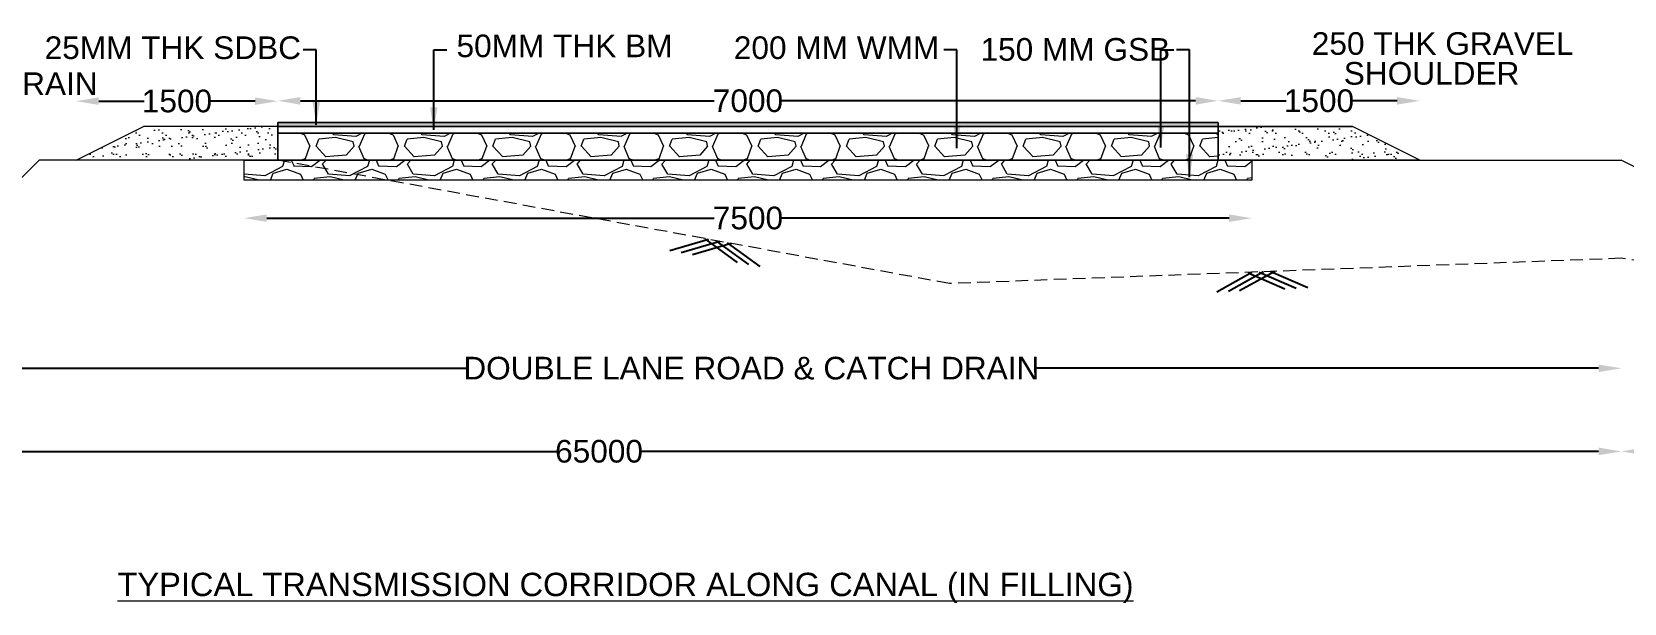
# Model space of a CAD drawing. Header units: inches. Extents: x 46944 to 1771531, y 9954 to 15548976.
# Drawn here: x 222108 to 224360, y 1545730 to 1546538 of the extents above; entities that cross this region are included whole.
import ezdxf

# ---------------------------------------------------------------- set-up
doc = ezdxf.new("R2010")
doc.units = ezdxf.units.IN
doc.header["$MEASUREMENT"] = 0
doc.header["$PDMODE"] = 1
doc.linetypes.add('DASHED', pattern=[0.75, 0.5, -0.25])
doc.layers.get('0').update_dxf_attribs({"color": 71})
doc.layers.add('Details', color=7, linetype='Continuous')
doc.layers.add('name power lines', color=1, linetype='Continuous')
doc.styles.add('ARIAL NARROW', font='arial.ttf', dxfattribs={"height": 300})
doc.styles.add('ROMANS', font='romans')
doc.styles.get("Standard").update_dxf_attribs({"font": 'arial.ttf'})
doc.dimstyles.new('STANDARD$0', dxfattribs={"dimscale": 88.888889, "dimtxt": 0.02, "dimasz": 0.02, "dimexe": 0.05, "dimexo": 0.1, "dimgap": 0.002, "dimtad": 2, "dimdec": 0, "dimzin": 1, "dimdsep": 46, "dimtxsty": 'ARIAL NARROW', "dimblk": 'OBLIQUE', "dimcen": 0.09, "dimadec": 0, "dimazin": 0, "dimtfac": 1, "dimtdec": 4, "dimtofl": 0, "dimtmove": 0, "dimatfit": 3, "dimfxl": 1, "dimtolj": 1, "dimtzin": 1, "dimarcsym": 0})
doc.dimstyles.new('STANDARD$7', dxfattribs={"dimscale": 2, "dimtxt": 2.5, "dimasz": 2, "dimexe": 1.25, "dimexo": 0.625, "dimtad": 1, "dimdec": 0, "dimdsep": 46, "dimlunit": 6, "dimtxsty": 'ROMANS', "dimcen": 2.5, "dimadec": 0, "dimazin": 0, "dimtfac": 1, "dimtdec": 0, "dimtmove": 1, "dimatfit": 3, "dimfxl": 1.25, "dimtolj": 1, "dimtzin": 0, "dimarcsym": 0})
pattern_1 = [(37.5, (-69469.769, -9072.087), (-0.7559203, 23.12188523), [0, -18.24, 0, -20.4, 0, -19.5]), (7.5, (-69469.77, -9072.087), (21.23732046, 33.8657528), [0, -9.84, 0, -16.44, 0, -6.3]), (327.5, (-69484.529, -9072.087), (37.36970234, 0.06790864), [0, -6, 0, -21.6, 0, -28.2]), (317.5, (-69484.53, -9072.087), (36.07351925, 10.5321068), [0, -3, 0, -14.16, 0, -16.2])]

# ---------------------------------------------------------------- blocks, each defined once
blk = doc.blocks.new('1')
at = {"color": 7}
for p, q in [((-294, -841), (-581, -925)), ((-209, -856), (-496, -940)), ((-126, -870), (-413, -955)), ((-321, -836), (-80, -1013)), ((-239, -850), (3, -1027)), ((-154, -865), (88, -1042)), ((3751, -1086), (3489, -1232)), ((3837, -1082), (3576, -1227)), ((3921, -1078), (3659, -1223)), ((3723, -1088), (3997, -1207)), ((3806, -1084), (4081, -1203)), ((3892, -1079), (4167, -1199))]:
    blk.add_line(p, q, dxfattribs=at)
at = {"layer": 'name power lines', "color": 0, "linetype": 'Continuous', "lineweight": 9, "ltscale": 190}
for p, q in [((-3500, 0), (-4500, 0)), ((4500, 0), (-4500, 0)), ((3500, 30), (-3500, 30)), ((-3500, 30), (-3500, 0)), ((3500, 30), (-3500, 30)), ((-3500, 30), (-3500, 0)), ((3500, 0), (-3500, 0)), ((-3500, 0), (-3500, -250)), ((3500, 0), (-3500, 0)), ((-3500, 0), (-3500, -250)), ((-3500, 0), (3500, 0)), ((3500, 30), (3500, 0)), ((3500, 0), (3500, 30)), ((3500, 0), (4500, 0)), ((3500, 0), (3500, -250)), ((3500, -250), (3500, 0)), ((5000, -250), (4500, 0)), ((-3500, -50), (3500, -50)), ((-5276, -250), (-5576, -550)), ((-5000, -250), (-5276, -250)), ((5000, -250), (-5000, -250)), ((-3750, -250), (3750, -250)), ((-3750, -400), (-3750, -250)), ((-3500, -250), (3500, -250)), ((3750, -250), (3750, -400)), ((5000, -250), (6500, -250)), ((9073, -1537), (6500, -250)), ((3750, -400), (-3750, -400))]:
    blk.add_line(p, q, dxfattribs=at)
at = {"layer": 'name power lines', "color": 7, "linetype": 'Continuous', "lineweight": 9, "ltscale": 190}
for p, q in [((-5000, -250), (-4500, 0)), ((-3500, -250), (5000, -250))]:
    blk.add_line(p, q, dxfattribs=at)
at = {"layer": 'name power lines', "color": 17, "linetype": 'DASHED', "lineweight": 9, "ltscale": 190}
for p, q in [((-3500, -250), (-5276, -250)), ((1500, -1169), (-3500, -250)), ((6500, -981), (1500, -1169)), ((8508, -1254), (6500, -981))]:
    blk.add_line(p, q, dxfattribs=at)
blk = doc.blocks.new('*D65')
at = {"layer": 'DEFPOINTS', "color": 0, "linetype": 'Continuous', "lineweight": 60, "ltscale": 50, "transparency": 16777216}
for p in [(222455.8, 1546440), (222455.8, 1546394.3), (223785.8, 1546394.3)]:
    blk.add_point(p, dxfattribs=at)
at = {"layer": 'Details', "linetype": 'Continuous', "lineweight": -2, "ltscale": 50, "transparency": 16777216}
for p, q in [((222487.8, 1546440), (223073.1, 1546440)), ((223753.8, 1546440), (223168.5, 1546440))]:
    blk.add_line(p, q, dxfattribs=at)
at = {"layer": 'Details', "linetype": 'Continuous', "lineweight": 60, "ltscale": 50, "transparency": 16777216}
for points in [[(222487.8, 1546445.4), (222487.8, 1546434.7), (222455.8, 1546440)], [(223753.8, 1546445.4), (223753.8, 1546434.7), (223785.8, 1546440)]]:
    blk.add_solid(points, dxfattribs=at)
at = {"layer": 'Details', "color": 0, "linetype": 'Continuous', "lineweight": 5, "ltscale": 50, "transparency": 16777216, "insert": (223120.8, 1546440), "char_height": 32, "attachment_point": 5}
blk.add_mtext('\\A1;7000', dxfattribs=at)
blk = doc.blocks.new('*D66')
at = {"layer": 'DEFPOINTS', "color": 0, "linetype": 'Continuous', "lineweight": 60, "ltscale": 50, "transparency": 16777216}
for p in [(222170.8, 1546439.6), (222455.8, 1546394.3), (222170.8, 1546356.3)]:
    blk.add_point(p, dxfattribs=at)
at = {"layer": 'Details', "linetype": 'Continuous', "lineweight": -2, "ltscale": 50, "transparency": 16777216}
for p, q in [((222202.8, 1546439.6), (222267, 1546439.6)), ((222423.8, 1546439.6), (222359.6, 1546439.6))]:
    blk.add_line(p, q, dxfattribs=at)
at = {"layer": 'Details', "linetype": 'Continuous', "lineweight": 60, "ltscale": 50, "transparency": 16777216}
for points in [[(222202.8, 1546444.9), (222202.8, 1546434.3), (222170.8, 1546439.6)], [(222423.8, 1546444.9), (222423.8, 1546434.3), (222455.8, 1546439.6)]]:
    blk.add_solid(points, dxfattribs=at)
at = {"layer": 'Details', "color": 0, "linetype": 'Continuous', "lineweight": 5, "ltscale": 50, "transparency": 16777216, "insert": (222313.3, 1546439.6), "char_height": 32, "attachment_point": 5}
blk.add_mtext('\\A1;1500', dxfattribs=at)
blk = doc.blocks.new('*D67')
at = {"layer": 'DEFPOINTS', "color": 0, "linetype": 'Continuous', "lineweight": 60, "ltscale": 50, "transparency": 16777216}
for p in [(224070.8, 1546440), (223785.8, 1546403.8), (224070.8, 1546356.3)]:
    blk.add_point(p, dxfattribs=at)
at = {"layer": 'Details', "linetype": 'Continuous', "lineweight": -2, "ltscale": 50, "transparency": 16777216}
for p, q in [((223817.8, 1546440), (223882, 1546440)), ((224038.8, 1546440), (223974.6, 1546440))]:
    blk.add_line(p, q, dxfattribs=at)
at = {"layer": 'Details', "linetype": 'Continuous', "lineweight": 60, "ltscale": 50, "transparency": 16777216}
for points in [[(223817.8, 1546445.4), (223817.8, 1546434.7), (223785.8, 1546440)], [(224038.8, 1546445.4), (224038.8, 1546434.7), (224070.8, 1546440)]]:
    blk.add_solid(points, dxfattribs=at)
at = {"layer": 'Details', "color": 0, "linetype": 'Continuous', "lineweight": 5, "ltscale": 50, "transparency": 16777216, "insert": (223928.3, 1546440), "char_height": 32, "attachment_point": 5}
blk.add_mtext('\\A1;1500', dxfattribs=at)
blk = doc.blocks.new('*D68')
at = {"layer": 'DEFPOINTS', "color": 0, "linetype": 'Continuous', "lineweight": 60, "ltscale": 50, "transparency": 16777216}
for p in [(222408.3, 1546327.8), (223833.3, 1546327.8), (222408.3, 1546274.2)]:
    blk.add_point(p, dxfattribs=at)
at = {"layer": 'Details', "linetype": 'Continuous', "lineweight": -2, "ltscale": 50, "transparency": 16777216}
for p, q in [((222440.3, 1546274.2), (223073.1, 1546274.2)), ((223801.3, 1546274.2), (223168.5, 1546274.2))]:
    blk.add_line(p, q, dxfattribs=at)
at = {"layer": 'Details', "linetype": 'Continuous', "lineweight": 60, "ltscale": 50, "transparency": 16777216}
for points in [[(222440.3, 1546279.5), (222440.3, 1546268.9), (222408.3, 1546274.2)], [(223801.3, 1546279.5), (223801.3, 1546268.9), (223833.3, 1546274.2)]]:
    blk.add_solid(points, dxfattribs=at)
at = {"layer": 'Details', "color": 0, "linetype": 'Continuous', "lineweight": 5, "ltscale": 50, "transparency": 16777216, "insert": (223120.8, 1546274.2), "char_height": 32, "attachment_point": 5}
blk.add_mtext('\\A1;7500', dxfattribs=at)
blk = doc.blocks.new('*D69')
at = {"layer": 'DEFPOINTS', "color": 0, "linetype": 'Continuous', "lineweight": 60, "ltscale": 50, "transparency": 16777216}
for p in [(224355.8, 1546356.3), (226350.3, 1546111.9), (226350.3, 1545944.5)]:
    blk.add_point(p, dxfattribs=at)
at = {"layer": 'Details', "linetype": 'Continuous', "lineweight": -2, "ltscale": 50, "transparency": 16777216}
for p, q in [((224387.8, 1545944.5), (224870.5, 1545944.5)), ((226318.3, 1545944.5), (225835.7, 1545944.5))]:
    blk.add_line(p, q, dxfattribs=at)
at = {"layer": 'Details', "linetype": 'Continuous', "lineweight": 60, "ltscale": 50, "transparency": 16777216}
for points in [[(224387.8, 1545949.9), (224387.8, 1545939.2), (224355.8, 1545944.5)], [(226318.3, 1545949.9), (226318.3, 1545939.2), (226350.3, 1545944.5)]]:
    blk.add_solid(points, dxfattribs=at)
at = {"layer": 'Details', "color": 0, "linetype": 'Continuous', "lineweight": 5, "ltscale": 50, "transparency": 16777216, "insert": (225353.1, 1545944.5), "char_height": 32, "attachment_point": 5}
blk.add_mtext('\\A1; TRANSMISSION CORRIDOR & CATCH DRAIN', dxfattribs=at)
blk = doc.blocks.new('*D70')
at = {"layer": 'DEFPOINTS', "color": 0, "linetype": 'Continuous', "lineweight": 60, "ltscale": 50, "transparency": 16777216}
for p in [(221895.3, 1546356.3), (224355.8, 1546356.3), (221895.3, 1546062)]:
    blk.add_point(p, dxfattribs=at)
at = {"layer": 'Details', "linetype": 'Continuous', "lineweight": -2, "ltscale": 50, "transparency": 16777216}
for p, q in [((221927.3, 1546062), (222721.6, 1546062)), ((224323.8, 1546062), (223529.5, 1546062))]:
    blk.add_line(p, q, dxfattribs=at)
at = {"layer": 'Details', "linetype": 'Continuous', "lineweight": 60, "ltscale": 50, "transparency": 16777216}
for points in [[(221927.3, 1546067.3), (221927.3, 1546056.6), (221895.3, 1546062)], [(224323.8, 1546067.3), (224323.8, 1546056.6), (224355.8, 1546062)]]:
    blk.add_solid(points, dxfattribs=at)
at = {"layer": 'Details', "color": 0, "linetype": 'Continuous', "lineweight": 5, "ltscale": 50, "transparency": 16777216, "insert": (223125.6, 1546062), "char_height": 32, "attachment_point": 5}
blk.add_mtext('\\A1;DOUBLE LANE ROAD & CATCH DRAIN', dxfattribs=at)
blk = doc.blocks.new('*D82')
at = {"layer": 'DEFPOINTS', "color": 0, "linetype": 'Continuous', "lineweight": 60, "ltscale": 50, "transparency": 16777216}
for p in [(224355.8, 1546356.3), (221464.7, 1546190.3), (221464.7, 1545944.5)]:
    blk.add_point(p, dxfattribs=at)
at = {"layer": 'Details', "linetype": 'Continuous', "lineweight": -2, "ltscale": 50, "transparency": 16777216}
for p, q in [((221496.7, 1545944.5), (222849.9, 1545944.5)), ((224323.8, 1545944.5), (222970.6, 1545944.5))]:
    blk.add_line(p, q, dxfattribs=at)
at = {"layer": 'Details', "linetype": 'Continuous', "lineweight": 60, "ltscale": 50, "transparency": 16777216}
for points in [[(221496.7, 1545949.9), (221496.7, 1545939.2), (221464.7, 1545944.5)], [(224323.8, 1545949.9), (224323.8, 1545939.2), (224355.8, 1545944.5)]]:
    blk.add_solid(points, dxfattribs=at)
at = {"layer": 'Details', "color": 0, "linetype": 'Continuous', "lineweight": 5, "ltscale": 50, "transparency": 16777216, "insert": (222910.2, 1545944.5), "char_height": 32, "attachment_point": 5}
blk.add_mtext('\\A1;65000', dxfattribs=at)

msp = doc.modelspace()

# ---------------------------------------------------------------- hatches: boundary and pattern name
at = {"layer": 'Details', "lineweight": 5}
h = msp.add_hatch(dxfattribs=at)
h.set_pattern_fill('AR-SAND', color=256, scale=12)
h.set_pattern_definition(pattern_1)
h.paths.add_polyline_path([(222455.80344, 1546403.83169), (222265.78469, 1546403.83169), (222170.80844, 1546356.34356), (222455.80344, 1546356.34356)])
h = msp.add_hatch(color=256, dxfattribs=at)
h.dxf.hatch_style = 1
h.paths.add_polyline_path([(222455.80555, 1546409.53169), (223785.80555, 1546409.53169), (223785.80555, 1546403.83169), (222455.80555, 1546403.83169)])
h = msp.add_hatch(dxfattribs=at)
h.set_pattern_fill('AR-SAND', color=256, scale=12)
h.set_pattern_definition(pattern_1)
h.paths.add_polyline_path([(223785.80766, 1546403.83169), (223975.82641, 1546403.83169), (224070.80266, 1546356.34356), (223785.80766, 1546356.34356)])
h = msp.add_hatch(dxfattribs=at)
h.set_pattern_fill('GRAVEL', color=256, scale=125)
h.set_pattern_definition([(228.0127875, (437.991, 125), (-1000, -1125), [16.817, -1664.886006]), (184.96974073, (426.7414, 112.5), (1500, 125), [28.8585, -2856.990595]), (132.5104471, (397.9914, 110), (1250, -1375), [20.3485, -2014.504075]), (267.273689, (349.2414, 78.75), (125, 2500), [26.27975, -2601.694755]), (292.8336542, (347.9914, 52.5), (-625, 1500), [25.769375, -2551.171641]), (357.273689, (357.9914, 28.75), (-2500, 125), [26.27975, -2601.694755]), (37.69424047, (384.2414, 27.5), (-1625, -1250), [34.753625, -3440.606069]), (72.25532837, (411.7414, 48.75), (875, 2750), [32.811, -3248.290187]), (121.4295656, (421.7414, 80), (-1000, 1625), [26.36875, -2610.509139]), (175.2363583, (407.991, 102.5), (1375, -125), [30.104, -1475.095322]), (222.3974378, (377.9914, 105), (-1500, -1375), [38.931, -3854.171876]), (138.8140748, (472.991, 77.5), (-875, 750), [13.287625, -1315.480602]), (171.4692344, (462.9914, 86.25), (1625, -250), [25.279625, -2502.688927]), (225, (437.99, 90), (-1e-14, -125), [17.677625, -159.09907]), (203.1985905, (429.241, 105), (625, 250), [9.51975, -942.451888]), (291.8014095, (420.491, 101.25), (-125, 375), [13.462875, -659.682726]), (30.9637565, (425.491, 88.75), (375, 250), [21.866125, -707.002862]), (161.5650512, (444.24, 100), (250, -125), [15.811375, -379.473333]), (16.38954033, (347.9914, 101.25), (1250, 375), [22.15, -2192.855643]), (70.34617594, (369.241, 107.5), (-500, -1375), [18.582625, -1839.675968]), (293.1985905, (444.241, 125), (-250, 625), [19.039375, -932.932263]), (343.61045967, (451.7414, 107.5), (-1250, 375), [22.15, -2192.855643]), (339.4439548, (347.991, 23.75), (-625, 250), [21.36, -1046.640468]), (294.7751406, (367.991, 16.25), (-625, 1375), [17.89725, -1771.830383]), (66.8014095, (445.491, 0), (250, 625), [19.039375, -932.932263]), (17.35402464, (452.9914, 17.5), (-1625, -500), [20.953875, -2074.427952]), (69.4439548, (384.241, 0), (-250, -625), [10.68, -1057.320468]), (101.3099325, (437.991, 0), (-125, 500), [6.37375, -631.003689]), (165.9637565, (436.74, 6.25), (375, -125), [25.769375, -489.618828]), (186.00900596, (411.7414, 12.5), (1250, 125), [23.88125, -2364.240397]), (303.6900675, (425.49, 77.5), (-125, 250), [18.02775, -432.666159]), (353.1572266, (435.4914, 62.5), (2125, -250), [31.47425, -3115.945328]), (60.9453959, (466.741, 58.75), (-500, -875), [12.8695, -1274.084268]), (90, (472.99, 70), (-125, 125), [7.5, -117.5]), (120.25643716, (409.241, 16.25), (500, -875), [17.3655, -1719.189999]), (48.0127875, (400.491, 31.25), (1000, 1125), [33.634, -1648.069006]), (0, (422.99, 56.25), (125, 125), [32.5, -92.5]), (325.30484647, (455.4914, 56.25), (1250, -875), [19.76425, -1956.659288]), (254.0546041, (471.741, 45), (-125, -500), [18.20025, -891.813486]), (207.64597536, (466.7414, 27.5), (-2375, -1250), [29.633125, -2933.684273]), (175.42607874, (440.4914, 13.75), (-1625, 125), [31.349875, -3103.634176])])
h.paths.add_polyline_path([(222455.80555, 1546394.33169), (223785.80555, 1546394.33169), (223785.80555, 1546356.33207), (222455.80555, 1546356.33207)])
h = msp.add_hatch(dxfattribs=at)
h.set_pattern_fill('GRAVEL', color=256, scale=120)
h.set_pattern_definition([(228.0127875, (434.391, 120), (-960, -1080), [16.14432, -1598.290566]), (184.96974073, (423.5914, 108), (1440, 120), [27.70416, -2742.710971]), (132.5104471, (395.9914, 105.6), (1200, -1320), [19.53456, -1933.9239115]), (267.273689, (349.1914, 75.6), (120, 2400), [25.22856, -2497.626965]), (292.83365418, (347.9914, 50.4), (-600, 1440), [24.7386, -2449.124775]), (357.273689, (357.5914, 27.6), (-2400, 120), [25.22856, -2497.626965]), (37.69424047, (382.7914, 26.4), (-1560, -1200), [33.36348, -3302.981826]), (72.25532837, (409.1914, 46.8), (840, 2640), [31.49856, -3118.35858]), (121.4295656, (418.7914, 76.8), (-960, 1560), [25.314, -2506.088773]), (175.2363583, (405.591, 98.4), (1320, -120), [28.89984, -1416.091509]), (222.3974378, (376.7914, 100.8), (-1440, -1320), [37.37376, -3700.005001]), (138.8140748, (467.991, 74.4), (-840, 720), [12.75612, -1262.8613775]), (171.4692344, (458.3914, 82.8), (1560, -240), [24.26844, -2402.58137]), (225, (434.39, 86.4), (-1e-14, -120), [16.97052, -152.7351075]), (203.1985905, (425.991, 100.8), (600, 240), [9.13896, -904.753813]), (291.8014095, (417.591, 97.2), (-120, 360), [12.92436, -633.295417]), (30.9637565, (422.391, 85.2), (360, 240), [20.99148, -678.722747]), (161.5650512, (440.39, 96), (240, -120), [15.17892, -364.294399]), (16.38954033, (347.9914, 97.2), (1200, 360), [21.264, -2105.141418]), (70.34617594, (368.3914, 103.2), (-480, -1320), [17.83932, -1766.08893]), (293.1985905, (440.391, 120), (-240, 600), [18.2778, -895.614973]), (343.61045967, (447.5914, 103.2), (-1200, 360), [21.264, -2105.141418]), (339.4439548, (347.991, 22.8), (-600, 240), [20.5056, -1004.774849]), (294.77514057, (367.191, 15.6), (-600, 1320), [17.18136, -1700.957168]), (66.8014095, (441.591, 0), (240, 600), [18.2778, -895.614973]), (17.35402464, (448.7914, 16.8), (-1560, -480), [20.11572, -1991.450834]), (69.4439548, (382.791, 0), (-240, -600), [10.2528, -1015.027649]), (101.3099325, (434.391, 0), (-120, 480), [6.1188, -605.763542]), (165.9637565, (433.19, 6), (360, -120), [24.7386, -470.034075]), (186.00900596, (409.1914, 12), (1200, 120), [22.926, -2269.670781]), (303.6900675, (422.39, 74.4), (-120, 240), [17.30664, -415.359513]), (353.1572266, (431.9914, 60), (2040, -240), [30.21528, -2991.307515]), (60.9453959, (461.991, 56.4), (-480, -840), [12.35472, -1223.120897]), (90, (467.99, 67.2), (-120, 120), [7.2, -112.8]), (120.25643716, (406.791, 15.6), (480, -840), [16.67088, -1650.422399]), (48.0127875, (398.391, 30), (960, 1080), [32.28864, -1582.146246]), (0, (419.99, 54), (120, 120), [31.2, -88.8]), (325.30484647, (451.1914, 54), (1200, -840), [18.97368, -1878.392916]), (254.0546041, (466.791, 43.2), (-120, -480), [17.47224, -856.140947]), (207.64597536, (461.9914, 26.4), (-2280, -1200), [28.4478, -2816.336902]), (175.42607874, (436.7914, 13.2), (-1560, 120), [30.09588, -2979.488809])])
h.paths.add_polyline_path([(222408.30449, 1546356.33207), (223833.30449, 1546356.33207), (223833.30449, 1546327.84356), (222408.30449, 1546327.84356)])

# ---------------------------------------------------------------- linework, layer by layer
for points in [[(223785.80555, 1546394.33169), (222455.80344, 1546394.33169), (222455.80344, 1546403.83169), (223785.80555, 1546403.83169)], [(222455.80555, 1546409.53169), (223785.80555, 1546409.53169), (223785.80555, 1546403.83169), (222455.80555, 1546403.83169)], [(222455.80555, 1546394.33169), (223785.80555, 1546394.33169), (223785.80555, 1546356.33207), (222455.80555, 1546356.33207)], [(222408.30449, 1546356.33207), (223833.30449, 1546356.33207), (223833.30449, 1546327.84356), (222408.30449, 1546327.84356)]]:
    msp.add_lwpolyline(points, close=True, dxfattribs=at)

# ---------------------------------------------------------------- block references
at = {"layer": 'Details', "lineweight": 5, "xscale": 0.19, "yscale": 0.19}
msp.add_blockref('1', (223120.80449, 1546403.83169), dxfattribs=at)

# ---------------------------------------------------------------- texts
at = {"layer": 'Details', "linetype": 'Continuous', "lineweight": 5, "ltscale": 50}
for s, p in [('25MM THK SDBC', (222126.1788, 1546499.16642)), ('50MM THK BM', (222708.67207, 1546501.72818)), ('200 MM WMM', (223100.81301, 1546499.16642)), ('150 MM GSB', (223449.64027, 1546496.78497)), ('250 THK GRAVEL', (223918.16616, 1546505.07543)), ('SHOULDER ', (223963.36771, 1546462.90464)), ('300x300 DRAIN', (221878.17872, 1546448.25897))]:
    msp.add_text(s, height=32, dxfattribs=at).set_placement(p)
at = {"layer": 'Details', "linetype": 'Continuous', "lineweight": 5, "ltscale": 50, "insert": (222229.22685, 1545772.93189), "char_height": 33, "width": 21454.7761308, "attachment_point": 1}
msp.add_mtext('\\pt759;{\\LTYPICAL TRANSMISSION CORRIDOR ALONG CANAL (IN FILLING)}', dxfattribs=at)

# ---------------------------------------------------------------- dimensions: what is measured, and where the dimension line sits
at = {"layer": 'Details', "linetype": 'Continuous', "lineweight": 5, "ltscale": 50}
for base, p1, p2, text, picture, middle in [((222170.80555, 1546439.59295), (222455.80555, 1546394.33169), (222170.80555, 1546356.34356), '1500', '*D66', (222313.30555, 1546439.59295)), ((222455.80555, 1546440.0272), (223785.80555, 1546394.33169), (222455.80555, 1546394.33169), '7000', '*D65', (223120.80555, 1546440.0272)), ((224070.80555, 1546440.0272), (223785.80555, 1546403.83169), (224070.80555, 1546356.34356), '1500', '*D67', (223928.30555, 1546440.0272)), ((221895.30555, 1546061.96302), (224355.80555, 1546356.33169), (221895.30555, 1546356.33207), 'DOUBLE LANE ROAD & CATCH DRAIN', '*D70', (223125.55555, 1546061.96302)), ((226350.3499, 1545944.52967), (224355.80555, 1546356.33169), (226350.3499, 1546111.88165), ' TRANSMISSION CORRIDOR & CATCH DRAIN', '*D69', (225353.07772, 1545944.52967)), ((222408.30449, 1546274.20806), (223833.30449, 1546327.84356), (222408.30449, 1546327.84356), '7500', '*D68', (223120.80449, 1546274.20806))]:
    dim = msp.add_linear_dim(base=base, p1=p1, p2=p2, text=text, dimstyle='STANDARD$0', override={"dimscale": 1, "dimtxt": 32, "dimasz": 32, "dimexe": 0, "dimexo": 0, "dimgap": 0.09, "dimtad": 0, "dimtih": 1, "dimtoh": 1, "dimzin": 0, "dimtxsty": 'Standard', "dimclrd": 256, "dimfxl": 0, "dimfxlon": 1, "dimtzin": 0}, dxfattribs=at)
    dim.commit()
    dim.dimension.update_dxf_attribs({"geometry": picture, "text_midpoint": middle})
dim = msp.add_linear_dim(base=(221464.65697, 1545944.52967), p1=(224355.80555, 1546356.33169), p2=(221464.65697, 1546190.29239), angle=180, text='65000', dimstyle='STANDARD$0', override={"dimscale": 1, "dimtxt": 32, "dimasz": 32, "dimexe": 0, "dimexo": 0, "dimgap": 0.09, "dimtad": 0, "dimtih": 1, "dimtoh": 1, "dimzin": 0, "dimtxsty": 'Standard', "dimclrd": 256, "dimfxl": 0, "dimfxlon": 1, "dimtzin": 0}, dxfattribs=at)
dim.commit()
dim.dimension.update_dxf_attribs({"geometry": '*D82', "text_midpoint": (222910.23126, 1545944.52967)})

# ---------------------------------------------------------------- leaders
for points in [[(222510.29903, 1546406.33879), (222510.29903, 1546512.09006), (222491.92728, 1546512.09006)], [(222676.46666, 1546398.88169), (222676.46666, 1546512.09006), (222694.83841, 1546512.09006)], [(223416.27705, 1546373.27144), (223416.27705, 1546512.09006), (223397.9053, 1546512.09006)], [(223704.67736, 1546374.2857), (223704.67736, 1546512.09006), (223723.04911, 1546512.09006)], [(223745.31045, 1546332.38253), (223745.31045, 1546512.09006), (223726.9387, 1546512.09006)]]:
    msp.add_leader(points, dimstyle='STANDARD$7', override={"dimscale": 1, "dimtxt": 32, "dimasz": 32, "dimexe": 0, "dimexo": 0, "dimgap": 0.09, "dimtad": 0, "dimtih": 1, "dimtoh": 1, "dimzin": 0, "dimlunit": 2, "dimtxsty": 'Standard', "dimcen": 0.09, "dimclrd": 256, "dimtdec": 4, "dimtofl": 0, "dimtmove": 0, "dimfxl": 0, "dimfxlon": 1}, dxfattribs=at)

doc.saveas('drawing.dxf')
